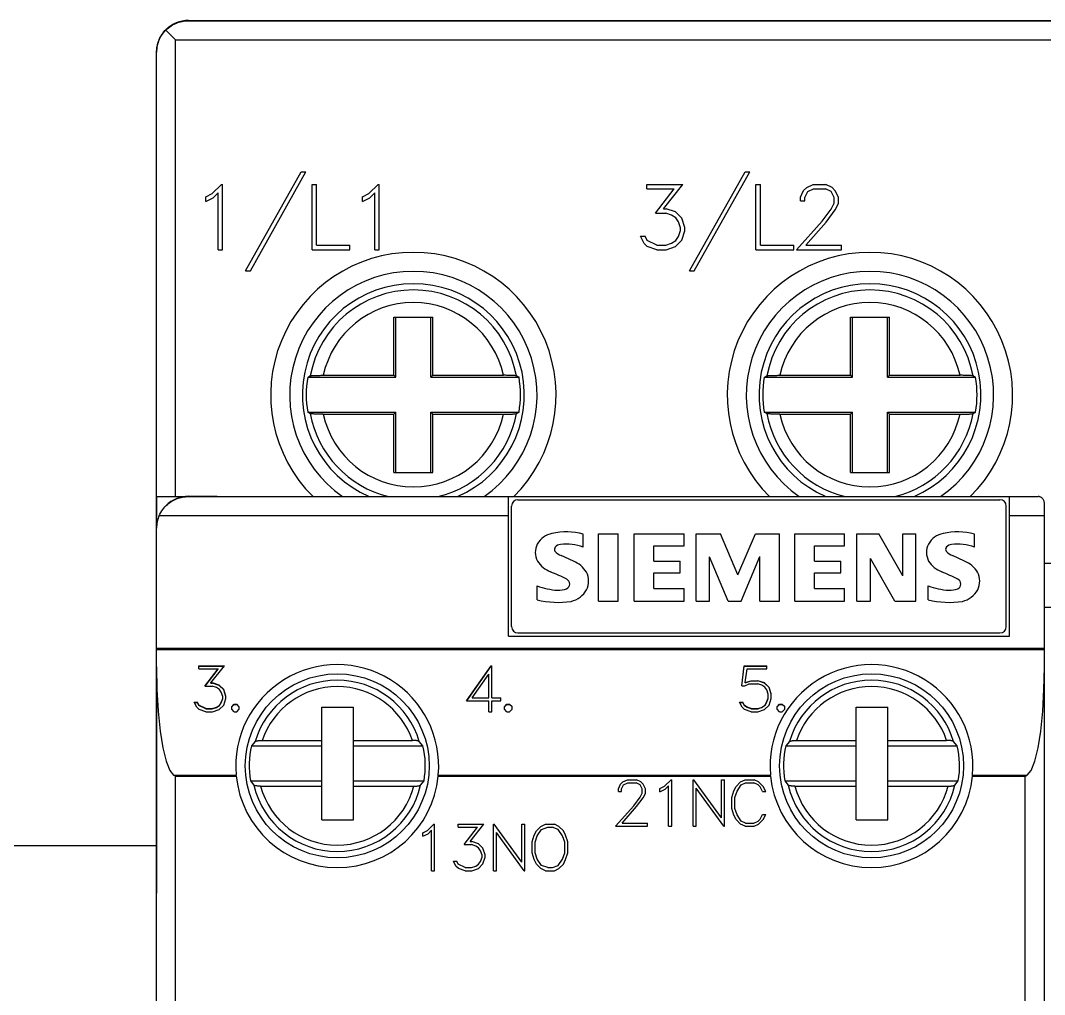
# Model space of a CAD drawing. Header units: millimetres. Extents: x -72 to 2978, y -1067 to 2817.
# Drawn here: x 2228.13 to 2260.42, y 231.93 to 262.64 of the extents above; entities that cross this region are included whole.
import ezdxf

# ---------------------------------------------------------------- set-up
doc = ezdxf.new("R2010")
doc.units = ezdxf.units.MM
doc.layers.add('10000_FRONT', color=7, linetype='Continuous')

msp = doc.modelspace()

# ---------------------------------------------------------------- linework, layer by layer
msp.add_line((2232.418, 241.125), (2232.418, 235.125))
at = {"color": 6, "linetype": 'ByBlock'}
msp.add_line((2226.084, 236.625), (2232.418, 236.625), dxfattribs=at)
at = {"layer": '10000_FRONT', "color": 7, "linetype": 'Continuous', "lineweight": 25}
for p, q in [((2233.009, 262.549), (2233.054, 262.567)), ((2233.022, 262.544), (2233.072, 262.564)), ((2233.054, 262.567), (2233.1, 262.584)), ((2233.072, 262.564), (2233.121, 262.581)), ((2233.1, 262.584), (2233.145, 262.598)), ((2233.121, 262.581), (2233.171, 262.595)), ((2233.145, 262.598), (2233.192, 262.61)), ((2233.171, 262.595), (2233.222, 262.606)), ((2233.192, 262.61), (2233.238, 262.62)), ((2233.222, 262.606), (2233.272, 262.615)), ((2233.238, 262.62), (2233.284, 262.627)), ((2233.272, 262.615), (2233.321, 262.621)), ((2233.284, 262.627), (2233.329, 262.632)), ((2233.321, 262.621), (2233.37, 262.625)), ((2233.329, 262.632), (2233.374, 262.635)), ((2233.37, 262.625), (2233.418, 262.626)), ((2233.374, 262.635), (2233.418, 262.636)), ((2233.418, 262.626), (2276.418, 262.626)), ((2233.428, 262.636), (2276.408, 262.636)), ((2232.604, 262.207), (2232.636, 262.249)), ((2232.614, 262.231), (2232.649, 262.275)), ((2232.636, 262.249), (2232.672, 262.291)), ((2232.649, 262.275), (2232.685, 262.316)), ((2232.672, 262.291), (2232.711, 262.333)), ((2232.685, 262.316), (2232.723, 262.355)), ((2232.711, 262.333), (2232.753, 262.373)), ((2233.018, 262.026), (2232.711, 262.333)), ((2232.723, 262.355), (2232.762, 262.39)), ((2232.753, 262.373), (2232.795, 262.408)), ((2232.762, 262.39), (2232.801, 262.423)), ((2232.795, 262.408), (2232.837, 262.44)), ((2232.801, 262.423), (2232.84, 262.452)), ((2232.837, 262.44), (2232.882, 262.47)), ((2232.84, 262.452), (2232.88, 262.479)), ((2232.88, 262.479), (2232.922, 262.504)), ((2232.882, 262.47), (2232.927, 262.497)), ((2232.922, 262.504), (2232.965, 262.527)), ((2232.927, 262.497), (2232.974, 262.522)), ((2232.965, 262.527), (2233.009, 262.549)), ((2232.974, 262.522), (2233.022, 262.544)), ((2232.449, 261.873), (2232.463, 261.923)), ((2232.463, 261.923), (2232.48, 261.973)), ((2232.48, 261.973), (2232.5, 262.022)), ((2232.5, 262.022), (2232.522, 262.07)), ((2232.502, 262.036), (2232.525, 262.086)), ((2232.502, 262.036), (2232.506, 262.036)), ((2232.522, 262.07), (2232.547, 262.117)), ((2232.525, 262.086), (2232.552, 262.136)), ((2232.547, 262.117), (2232.574, 262.163)), ((2232.552, 262.136), (2232.582, 262.184)), ((2232.574, 262.163), (2232.604, 262.207)), ((2232.582, 262.184), (2232.614, 262.231)), ((2233.018, 262.026), (2276.818, 262.026)), ((2233.018, 247.626), (2233.018, 262.026)), ((2232.418, 261.626), (2232.419, 261.674)), ((2232.418, 261.626), (2232.418, 261.636)), ((2232.418, 247.626), (2232.418, 261.626)), ((2232.419, 261.674), (2232.423, 261.723)), ((2232.423, 261.723), (2232.429, 261.772)), ((2232.429, 261.772), (2232.438, 261.823)), ((2232.438, 261.823), (2232.449, 261.873)), ((2235.228, 254.744), (2236.982, 257.86)), ((2235.377, 254.744), (2237.13, 257.86)), ((2236.982, 257.86), (2237.13, 257.86)), ((2249.228, 254.744), (2250.982, 257.86)), ((2249.377, 254.744), (2251.13, 257.86)), ((2250.982, 257.86), (2251.13, 257.86)), ((2234.178, 257.178), (2234.47, 257.468)), ((2234.47, 257.468), (2234.499, 257.468)), ((2234.499, 255.41), (2234.499, 257.468)), ((2237.324, 257.468), (2237.461, 257.468)), ((2237.324, 255.41), (2237.324, 257.468)), ((2237.461, 255.547), (2237.461, 257.468)), ((2239.116, 257.178), (2239.408, 257.468)), ((2239.408, 257.468), (2239.437, 257.468)), ((2239.437, 255.41), (2239.437, 257.468)), ((2247.884, 257.468), (2249.015, 257.468)), ((2247.884, 257.331), (2247.884, 257.468)), ((2248.412, 256.701), (2249.015, 257.468)), ((2251.324, 257.468), (2251.461, 257.468)), ((2251.324, 255.41), (2251.324, 257.468)), ((2251.461, 255.547), (2251.461, 257.468)), ((2252.927, 257.371), (2253.128, 257.468)), ((2253.128, 257.468), (2253.524, 257.468)), ((2253.723, 257.369), (2253.524, 257.468)), ((2233.977, 257.076), (2234.178, 257.178)), ((2233.977, 256.932), (2233.977, 257.076)), ((2234.205, 257.044), (2234.361, 257.202)), ((2234.361, 255.41), (2234.361, 257.202)), ((2238.915, 257.076), (2239.116, 257.178)), ((2238.915, 256.932), (2238.915, 257.076)), ((2239.143, 257.044), (2239.3, 257.202)), ((2239.3, 255.41), (2239.3, 257.202)), ((2247.884, 257.331), (2248.746, 257.331)), ((2248.151, 256.561), (2248.746, 257.331)), ((2252.728, 257.07), (2252.826, 257.271)), ((2252.826, 257.271), (2252.927, 257.371)), ((2252.867, 257.059), (2252.958, 257.24)), ((2252.958, 257.24), (2253.139, 257.331)), ((2253.139, 257.331), (2253.512, 257.331)), ((2253.694, 257.24), (2253.512, 257.331)), ((2253.784, 257.059), (2253.694, 257.24)), ((2253.825, 257.269), (2253.723, 257.369)), ((2253.924, 257.068), (2253.825, 257.269)), ((2233.977, 256.932), (2234.205, 257.044)), ((2238.915, 256.932), (2239.143, 257.044)), ((2252.728, 256.946), (2252.728, 257.07)), ((2252.728, 256.946), (2252.867, 256.946)), ((2252.867, 256.946), (2252.867, 257.059)), ((2253.691, 256.691), (2253.784, 256.878)), ((2253.784, 256.878), (2253.784, 257.059)), ((2253.825, 256.667), (2253.924, 256.864)), ((2253.924, 256.864), (2253.924, 257.068)), ((2248.151, 256.561), (2248.481, 256.561)), ((2248.412, 256.701), (2248.486, 256.701)), ((2248.664, 256.498), (2248.481, 256.561)), ((2248.782, 256.602), (2248.486, 256.701)), ((2248.793, 256.414), (2248.664, 256.498)), ((2248.983, 256.402), (2248.782, 256.602)), ((2253.406, 256.31), (2253.691, 256.691)), ((2253.534, 256.28), (2253.825, 256.667)), ((2248.879, 256.284), (2248.793, 256.414)), ((2248.941, 256.1), (2248.879, 256.284)), ((2249.081, 256.106), (2248.983, 256.402)), ((2249.081, 256.004), (2249.081, 256.106)), ((2252.604, 255.41), (2253.406, 256.31)), ((2252.895, 255.547), (2253.534, 256.28)), ((2247.792, 255.609), (2247.679, 255.836)), ((2247.679, 255.836), (2247.824, 255.836)), ((2247.89, 255.702), (2247.824, 255.836)), ((2248.793, 255.696), (2248.879, 255.825)), ((2248.879, 255.825), (2248.941, 256.01)), ((2248.941, 256.01), (2248.941, 256.1)), ((2248.983, 255.709), (2249.081, 256.004)), ((2237.461, 255.547), (2238.518, 255.547)), ((2238.518, 255.41), (2238.518, 255.547)), ((2247.896, 255.508), (2247.792, 255.609)), ((2248.201, 255.547), (2247.89, 255.702)), ((2248.193, 255.41), (2247.896, 255.508)), ((2248.201, 255.547), (2248.481, 255.547)), ((2248.481, 255.547), (2248.664, 255.612)), ((2248.486, 255.41), (2248.782, 255.509)), ((2248.664, 255.612), (2248.793, 255.696)), ((2248.782, 255.509), (2248.983, 255.709)), ((2251.461, 255.547), (2252.518, 255.547)), ((2252.518, 255.41), (2252.518, 255.547)), ((2252.895, 255.547), (2254.019, 255.547)), ((2254.019, 255.41), (2254.019, 255.547)), ((2234.361, 255.41), (2234.499, 255.41)), ((2237.324, 255.41), (2238.518, 255.41)), ((2239.3, 255.41), (2239.437, 255.41)), ((2248.193, 255.41), (2248.486, 255.41)), ((2251.324, 255.41), (2252.518, 255.41)), ((2252.604, 255.41), (2254.019, 255.41)), ((2235.228, 254.744), (2235.377, 254.744)), ((2249.228, 254.744), (2249.377, 254.744)), ((2239.905, 253.286), (2241.131, 253.286)), ((2239.905, 251.449), (2239.905, 253.286)), ((2239.968, 251.386), (2239.968, 253.286)), ((2241.068, 251.386), (2241.068, 253.286)), ((2241.131, 251.449), (2241.131, 253.286)), ((2254.305, 253.286), (2255.531, 253.286)), ((2254.305, 251.449), (2254.305, 253.286)), ((2254.368, 251.386), (2254.368, 253.286)), ((2255.468, 251.386), (2255.468, 253.286)), ((2255.531, 251.449), (2255.531, 253.286)), ((2237.186, 251.386), (2237.197, 251.392)), ((2237.186, 251.386), (2239.968, 251.386)), ((2237.197, 251.392), (2237.209, 251.399)), ((2237.209, 251.399), (2237.221, 251.405)), ((2237.221, 251.405), (2237.232, 251.411)), ((2237.232, 251.411), (2237.244, 251.417)), ((2237.244, 251.417), (2237.256, 251.424)), ((2237.256, 251.424), (2237.267, 251.43)), ((2237.267, 251.43), (2237.272, 251.431)), ((2237.272, 251.431), (2237.279, 251.433)), ((2237.279, 251.433), (2237.288, 251.435)), ((2237.288, 251.435), (2237.3, 251.436)), ((2237.3, 251.436), (2237.313, 251.438)), ((2237.313, 251.438), (2237.33, 251.439)), ((2237.33, 251.439), (2237.349, 251.441)), ((2237.349, 251.441), (2237.369, 251.442)), ((2237.369, 251.442), (2237.39, 251.443)), ((2237.39, 251.443), (2237.414, 251.444)), ((2237.414, 251.444), (2237.439, 251.445)), ((2237.439, 251.445), (2237.467, 251.446)), ((2237.467, 251.446), (2237.495, 251.447)), ((2237.495, 251.447), (2237.523, 251.447)), ((2237.523, 251.447), (2237.552, 251.448)), ((2237.552, 251.448), (2237.583, 251.448)), ((2237.583, 251.448), (2237.615, 251.449)), ((2237.615, 251.449), (2237.647, 251.449)), ((2237.647, 251.449), (2237.677, 251.449)), ((2237.677, 251.449), (2239.905, 251.449)), ((2239.968, 251.386), (2239.905, 251.449)), ((2241.068, 251.386), (2241.131, 251.449)), ((2241.068, 251.386), (2243.851, 251.386)), ((2241.131, 251.449), (2243.359, 251.449)), ((2243.384, 251.449), (2243.359, 251.449)), ((2243.41, 251.449), (2243.384, 251.449)), ((2243.437, 251.449), (2243.41, 251.449)), ((2243.463, 251.448), (2243.437, 251.449)), ((2243.488, 251.448), (2243.463, 251.448)), ((2243.512, 251.447), (2243.488, 251.448)), ((2243.535, 251.447), (2243.512, 251.447)), ((2243.559, 251.446), (2243.535, 251.447)), ((2243.582, 251.446), (2243.559, 251.446)), ((2243.604, 251.445), (2243.582, 251.446)), ((2243.625, 251.444), (2243.604, 251.445)), ((2243.644, 251.443), (2243.625, 251.444)), ((2243.662, 251.442), (2243.644, 251.443)), ((2243.679, 251.441), (2243.662, 251.442)), ((2243.695, 251.44), (2243.679, 251.441)), ((2243.71, 251.439), (2243.695, 251.44)), ((2243.723, 251.438), (2243.71, 251.439)), ((2243.735, 251.436), (2243.723, 251.438)), ((2243.744, 251.435), (2243.735, 251.436)), ((2243.753, 251.434), (2243.744, 251.435)), ((2243.76, 251.433), (2243.753, 251.434)), ((2243.765, 251.431), (2243.76, 251.433)), ((2243.769, 251.43), (2243.765, 251.431)), ((2243.78, 251.424), (2243.769, 251.43)), ((2243.792, 251.417), (2243.78, 251.424)), ((2243.804, 251.411), (2243.792, 251.417)), ((2243.815, 251.405), (2243.804, 251.411)), ((2243.827, 251.399), (2243.815, 251.405)), ((2243.839, 251.392), (2243.827, 251.399)), ((2243.851, 251.386), (2243.839, 251.392)), ((2251.586, 251.386), (2251.597, 251.392)), ((2251.586, 251.386), (2254.368, 251.386)), ((2251.597, 251.392), (2251.609, 251.399)), ((2251.609, 251.399), (2251.621, 251.405)), ((2251.621, 251.405), (2251.632, 251.411)), ((2251.632, 251.411), (2251.644, 251.417)), ((2251.644, 251.417), (2251.656, 251.424)), ((2251.656, 251.424), (2251.667, 251.43)), ((2251.667, 251.43), (2251.672, 251.431)), ((2251.672, 251.431), (2251.679, 251.433)), ((2251.679, 251.433), (2251.688, 251.435)), ((2251.688, 251.435), (2251.7, 251.436)), ((2251.7, 251.436), (2251.713, 251.438)), ((2251.713, 251.438), (2251.73, 251.439)), ((2251.73, 251.439), (2251.749, 251.441)), ((2251.749, 251.441), (2251.769, 251.442)), ((2251.769, 251.442), (2251.79, 251.443)), ((2251.79, 251.443), (2251.814, 251.444)), ((2251.814, 251.444), (2251.839, 251.445)), ((2251.839, 251.445), (2251.867, 251.446)), ((2251.867, 251.446), (2251.895, 251.447)), ((2251.895, 251.447), (2251.923, 251.447)), ((2251.923, 251.447), (2251.952, 251.448)), ((2251.952, 251.448), (2251.983, 251.448)), ((2251.983, 251.448), (2252.015, 251.449)), ((2252.015, 251.449), (2252.047, 251.449)), ((2252.047, 251.449), (2252.077, 251.449)), ((2252.077, 251.449), (2254.305, 251.449)), ((2254.368, 251.386), (2254.305, 251.449)), ((2255.468, 251.386), (2255.531, 251.449)), ((2255.468, 251.386), (2258.251, 251.386)), ((2255.531, 251.449), (2257.759, 251.449)), ((2257.784, 251.449), (2257.759, 251.449)), ((2257.81, 251.449), (2257.784, 251.449)), ((2257.837, 251.449), (2257.81, 251.449)), ((2257.863, 251.448), (2257.837, 251.449)), ((2257.888, 251.448), (2257.863, 251.448)), ((2257.912, 251.447), (2257.888, 251.448)), ((2257.935, 251.447), (2257.912, 251.447)), ((2257.959, 251.446), (2257.935, 251.447)), ((2257.982, 251.446), (2257.959, 251.446)), ((2258.004, 251.445), (2257.982, 251.446)), ((2258.025, 251.444), (2258.004, 251.445)), ((2258.044, 251.443), (2258.025, 251.444)), ((2258.062, 251.442), (2258.044, 251.443)), ((2258.079, 251.441), (2258.062, 251.442)), ((2258.095, 251.44), (2258.079, 251.441)), ((2258.11, 251.439), (2258.095, 251.44)), ((2258.123, 251.438), (2258.11, 251.439)), ((2258.135, 251.436), (2258.123, 251.438)), ((2258.144, 251.435), (2258.135, 251.436)), ((2258.153, 251.434), (2258.144, 251.435)), ((2258.16, 251.433), (2258.153, 251.434)), ((2258.165, 251.431), (2258.16, 251.433)), ((2258.169, 251.43), (2258.165, 251.431)), ((2258.18, 251.424), (2258.169, 251.43)), ((2258.192, 251.417), (2258.18, 251.424)), ((2258.204, 251.411), (2258.192, 251.417)), ((2258.215, 251.405), (2258.204, 251.411)), ((2258.227, 251.399), (2258.215, 251.405)), ((2258.239, 251.392), (2258.227, 251.399)), ((2258.251, 251.386), (2258.239, 251.392)), ((2237.197, 250.28), (2237.186, 250.286)), ((2237.186, 250.286), (2239.968, 250.286)), ((2237.209, 250.273), (2237.197, 250.28)), ((2237.221, 250.267), (2237.209, 250.273)), ((2237.232, 250.261), (2237.221, 250.267)), ((2237.244, 250.255), (2237.232, 250.261)), ((2237.256, 250.249), (2237.244, 250.255)), ((2237.267, 250.242), (2237.256, 250.249)), ((2237.271, 250.241), (2237.267, 250.242)), ((2237.276, 250.24), (2237.271, 250.241)), ((2237.283, 250.238), (2237.276, 250.24)), ((2237.292, 250.237), (2237.283, 250.238)), ((2237.301, 250.236), (2237.292, 250.237)), ((2237.313, 250.235), (2237.301, 250.236)), ((2237.326, 250.233), (2237.313, 250.235)), ((2237.341, 250.232), (2237.326, 250.233)), ((2237.357, 250.231), (2237.341, 250.232)), ((2237.374, 250.23), (2237.357, 250.231)), ((2237.392, 250.229), (2237.374, 250.23)), ((2237.411, 250.228), (2237.392, 250.229)), ((2237.432, 250.227), (2237.411, 250.228)), ((2237.455, 250.227), (2237.432, 250.227)), ((2237.478, 250.226), (2237.455, 250.227)), ((2237.501, 250.225), (2237.478, 250.226)), ((2237.524, 250.225), (2237.501, 250.225)), ((2237.548, 250.224), (2237.524, 250.225)), ((2237.573, 250.224), (2237.548, 250.224)), ((2237.6, 250.224), (2237.573, 250.224)), ((2237.626, 250.223), (2237.6, 250.224)), ((2237.652, 250.223), (2237.626, 250.223)), ((2237.677, 250.223), (2237.652, 250.223)), ((2237.677, 250.223), (2239.905, 250.223)), ((2239.905, 250.223), (2239.968, 250.286)), ((2239.905, 248.386), (2239.905, 250.223)), ((2239.968, 248.386), (2239.968, 250.286)), ((2241.131, 250.223), (2241.068, 250.286)), ((2241.068, 250.286), (2243.851, 250.286)), ((2241.068, 248.386), (2241.068, 250.286)), ((2241.131, 250.223), (2243.359, 250.223)), ((2241.131, 248.386), (2241.131, 250.223)), ((2243.359, 250.223), (2243.389, 250.223)), ((2243.389, 250.223), (2243.421, 250.223)), ((2243.421, 250.223), (2243.453, 250.224)), ((2243.453, 250.224), (2243.484, 250.224)), ((2243.484, 250.224), (2243.513, 250.225)), ((2243.513, 250.225), (2243.541, 250.225)), ((2243.541, 250.225), (2243.57, 250.226)), ((2243.57, 250.226), (2243.597, 250.227)), ((2243.597, 250.227), (2243.623, 250.228)), ((2243.623, 250.228), (2243.646, 250.229)), ((2243.646, 250.229), (2243.667, 250.23)), ((2243.667, 250.23), (2243.688, 250.232)), ((2243.688, 250.232), (2243.706, 250.233)), ((2243.706, 250.233), (2243.723, 250.234)), ((2243.723, 250.234), (2243.736, 250.236)), ((2243.736, 250.236), (2243.748, 250.237)), ((2243.748, 250.237), (2243.757, 250.239)), ((2243.757, 250.239), (2243.764, 250.241)), ((2243.764, 250.241), (2243.769, 250.242)), ((2243.769, 250.242), (2243.78, 250.249)), ((2243.78, 250.249), (2243.792, 250.255)), ((2243.792, 250.255), (2243.804, 250.261)), ((2243.804, 250.261), (2243.815, 250.267)), ((2243.815, 250.267), (2243.827, 250.273)), ((2243.827, 250.273), (2243.839, 250.28)), ((2243.839, 250.28), (2243.851, 250.286)), ((2251.597, 250.28), (2251.586, 250.286)), ((2251.586, 250.286), (2254.368, 250.286)), ((2251.609, 250.273), (2251.597, 250.28)), ((2251.621, 250.267), (2251.609, 250.273)), ((2251.632, 250.261), (2251.621, 250.267)), ((2251.644, 250.255), (2251.632, 250.261)), ((2251.656, 250.249), (2251.644, 250.255)), ((2251.667, 250.242), (2251.656, 250.249)), ((2251.671, 250.241), (2251.667, 250.242)), ((2251.676, 250.24), (2251.671, 250.241)), ((2251.683, 250.238), (2251.676, 250.24)), ((2251.692, 250.237), (2251.683, 250.238)), ((2251.701, 250.236), (2251.692, 250.237)), ((2251.713, 250.235), (2251.701, 250.236)), ((2251.726, 250.233), (2251.713, 250.235)), ((2251.741, 250.232), (2251.726, 250.233)), ((2251.757, 250.231), (2251.741, 250.232)), ((2251.774, 250.23), (2251.757, 250.231)), ((2251.792, 250.229), (2251.774, 250.23)), ((2251.811, 250.228), (2251.792, 250.229)), ((2251.832, 250.227), (2251.811, 250.228)), ((2251.855, 250.227), (2251.832, 250.227)), ((2251.878, 250.226), (2251.855, 250.227)), ((2251.901, 250.225), (2251.878, 250.226)), ((2251.924, 250.225), (2251.901, 250.225)), ((2251.948, 250.224), (2251.924, 250.225)), ((2251.973, 250.224), (2251.948, 250.224)), ((2252, 250.224), (2251.973, 250.224)), ((2252.026, 250.223), (2252, 250.224)), ((2252.052, 250.223), (2252.026, 250.223)), ((2252.077, 250.223), (2252.052, 250.223)), ((2252.077, 250.223), (2254.305, 250.223)), ((2254.305, 250.223), (2254.368, 250.286)), ((2254.305, 248.386), (2254.305, 250.223)), ((2254.368, 248.386), (2254.368, 250.286)), ((2255.531, 250.223), (2255.468, 250.286)), ((2255.468, 250.286), (2258.251, 250.286)), ((2255.468, 248.386), (2255.468, 250.286)), ((2255.531, 250.223), (2257.759, 250.223)), ((2255.531, 248.386), (2255.531, 250.223)), ((2257.759, 250.223), (2257.789, 250.223)), ((2257.789, 250.223), (2257.821, 250.223)), ((2257.821, 250.223), (2257.853, 250.224)), ((2257.853, 250.224), (2257.884, 250.224)), ((2257.884, 250.224), (2257.913, 250.225)), ((2257.913, 250.225), (2257.941, 250.225)), ((2257.941, 250.225), (2257.97, 250.226)), ((2257.97, 250.226), (2257.997, 250.227)), ((2257.997, 250.227), (2258.023, 250.228)), ((2258.023, 250.228), (2258.046, 250.229)), ((2258.046, 250.229), (2258.067, 250.23)), ((2258.067, 250.23), (2258.088, 250.232)), ((2258.088, 250.232), (2258.106, 250.233)), ((2258.106, 250.233), (2258.123, 250.234)), ((2258.123, 250.234), (2258.136, 250.236)), ((2258.136, 250.236), (2258.148, 250.237)), ((2258.148, 250.237), (2258.157, 250.239)), ((2258.157, 250.239), (2258.164, 250.241)), ((2258.164, 250.241), (2258.169, 250.242)), ((2258.169, 250.242), (2258.18, 250.249)), ((2258.18, 250.249), (2258.192, 250.255)), ((2258.192, 250.255), (2258.204, 250.261)), ((2258.204, 250.261), (2258.215, 250.267)), ((2258.215, 250.267), (2258.227, 250.273)), ((2258.227, 250.273), (2258.239, 250.28)), ((2258.239, 250.28), (2258.251, 250.286)), ((2239.905, 248.386), (2241.131, 248.386)), ((2254.305, 248.386), (2255.531, 248.386)), ((2232.418, 247.626), (2233.018, 247.626)), ((2232.418, 246.626), (2232.418, 247.626)), ((2232.428, 246.767), (2232.428, 247.626)), ((2232.761, 247.379), (2232.8, 247.412)), ((2232.8, 247.412), (2232.84, 247.442)), ((2232.84, 247.442), (2232.88, 247.469)), ((2232.88, 247.469), (2232.921, 247.494)), ((2232.921, 247.494), (2232.964, 247.517)), ((2232.964, 247.517), (2233.008, 247.538)), ((2233.008, 247.538), (2233.053, 247.557)), ((2233.018, 247.626), (2233.287, 247.626)), ((2233.053, 247.557), (2233.098, 247.574)), ((2233.098, 247.574), (2233.144, 247.588)), ((2233.144, 247.588), (2233.191, 247.6)), ((2233.191, 247.6), (2233.237, 247.609)), ((2233.237, 247.609), (2233.283, 247.617)), ((2233.283, 247.617), (2233.329, 247.622)), ((2233.329, 247.622), (2233.374, 247.625)), ((2233.374, 247.625), (2233.418, 247.626)), ((2233.418, 247.626), (2260.218, 247.626)), ((2233.428, 247.636), (2234.328, 247.636)), ((2234.328, 247.626), (2234.328, 247.636)), ((2243.518, 243.226), (2243.518, 247.626)), ((2243.818, 247.526), (2259.018, 247.526)), ((2259.318, 243.226), (2259.318, 247.626)), ((2260.236, 247.625), (2260.218, 247.626)), ((2260.255, 247.623), (2260.236, 247.625)), ((2260.273, 247.618), (2260.255, 247.623)), ((2260.291, 247.612), (2260.273, 247.618)), ((2260.308, 247.604), (2260.291, 247.612)), ((2260.325, 247.595), (2260.308, 247.604)), ((2260.342, 247.583), (2260.325, 247.595)), ((2260.357, 247.57), (2260.342, 247.583)), ((2260.371, 247.555), (2260.357, 247.57)), ((2260.384, 247.538), (2260.371, 247.555)), ((2260.395, 247.519), (2260.384, 247.538)), ((2260.405, 247.498), (2260.395, 247.519)), ((2260.412, 247.476), (2260.405, 247.498)), ((2260.416, 247.452), (2260.412, 247.476)), ((2260.418, 247.426), (2260.416, 247.452)), ((2260.418, 192.826), (2260.418, 247.426)), ((2232.502, 247.026), (2232.525, 247.076)), ((2232.525, 247.076), (2232.552, 247.125)), ((2232.552, 247.125), (2232.581, 247.173)), ((2232.581, 247.173), (2232.613, 247.219)), ((2232.613, 247.219), (2232.648, 247.263)), ((2232.648, 247.263), (2232.684, 247.305)), ((2232.684, 247.305), (2232.722, 247.344)), ((2232.722, 247.344), (2232.761, 247.379)), ((2243.618, 243.526), (2243.618, 247.326)), ((2259.218, 243.526), (2259.218, 247.326)), ((2232.502, 247.026), (2243.518, 247.026)), ((2259.318, 247.026), (2260.418, 247.026)), ((2232.418, 192.646), (2232.418, 246.626)), ((2245.876, 246.031), (2245.876, 246.44)), ((2246.358, 246.456), (2246.98, 246.456)), ((2246.358, 244.326), (2246.358, 246.456)), ((2246.98, 244.326), (2246.98, 246.456)), ((2247.482, 246.456), (2249.056, 246.456)), ((2247.482, 244.326), (2247.482, 246.456)), ((2249.056, 246.074), (2249.056, 246.456)), ((2249.438, 246.456), (2250.208, 246.456)), ((2249.438, 244.326), (2249.438, 246.456)), ((2250.754, 245.158), (2250.208, 246.456)), ((2250.754, 245.158), (2251.305, 246.456)), ((2251.305, 246.456), (2252.069, 246.456)), ((2252.069, 244.326), (2252.069, 246.456)), ((2252.546, 246.456), (2254.12, 246.456)), ((2252.546, 244.326), (2252.546, 246.456)), ((2254.12, 246.074), (2254.12, 246.456)), ((2254.502, 246.456), (2255.193, 246.456)), ((2254.502, 244.326), (2254.502, 246.456)), ((2255.959, 245.122), (2255.193, 246.456)), ((2255.959, 246.456), (2256.369, 246.456)), ((2255.959, 245.122), (2255.959, 246.456)), ((2256.369, 244.326), (2256.369, 246.456)), ((2258.212, 246.031), (2258.212, 246.44)), ((2248.104, 246.074), (2249.056, 246.074)), ((2248.104, 245.59), (2248.104, 246.074)), ((2253.168, 246.074), (2254.12, 246.074)), ((2253.168, 245.59), (2253.168, 246.074)), ((2245.566, 245.59), (2245.183, 245.763)), ((2248.104, 245.59), (2248.936, 245.59)), ((2248.936, 245.226), (2248.936, 245.59)), ((2250.447, 244.326), (2249.853, 245.729)), ((2249.853, 244.326), (2249.853, 245.729)), ((2250.852, 244.326), (2251.45, 245.733)), ((2251.45, 244.326), (2251.45, 245.733)), ((2253.168, 245.59), (2254, 245.59)), ((2254, 245.226), (2254, 245.59)), ((2255.7, 244.326), (2254.936, 245.676)), ((2254.936, 244.326), (2254.936, 245.676)), ((2257.902, 245.59), (2257.519, 245.763)), ((2260.418, 245.526), (2261.418, 245.526)), ((2248.104, 245.226), (2248.936, 245.226)), ((2248.104, 244.724), (2248.104, 245.226)), ((2253.168, 245.226), (2254, 245.226)), ((2253.168, 244.724), (2253.168, 245.226)), ((2244.418, 244.372), (2244.418, 244.811)), ((2256.754, 244.372), (2256.754, 244.811)), ((2248.104, 244.724), (2249.056, 244.724)), ((2249.056, 244.326), (2249.056, 244.724)), ((2253.168, 244.724), (2254.12, 244.724)), ((2254.12, 244.326), (2254.12, 244.724)), ((2246.358, 244.326), (2246.98, 244.326)), ((2247.482, 244.326), (2249.056, 244.326)), ((2249.438, 244.326), (2249.853, 244.326)), ((2250.447, 244.326), (2250.852, 244.326)), ((2251.45, 244.326), (2252.069, 244.326)), ((2252.546, 244.326), (2254.12, 244.326)), ((2254.502, 244.326), (2254.936, 244.326)), ((2255.7, 244.326), (2256.369, 244.326)), ((2260.418, 244.136), (2261.418, 244.136)), ((2243.518, 243.226), (2259.318, 243.226)), ((2243.818, 243.326), (2259.018, 243.326)), ((2232.418, 242.842), (2260.418, 242.842)), ((2232.418, 242.808), (2260.418, 242.808)), ((2233.751, 242.29), (2234.559, 242.29)), ((2233.751, 242.194), (2233.751, 242.29)), ((2233.751, 242.281), (2234.551, 242.281)), ((2234.128, 241.751), (2234.559, 242.29)), ((2242.197, 241.187), (2242.975, 242.29)), ((2242.202, 241.187), (2242.975, 242.281)), ((2242.975, 242.29), (2242.998, 242.29)), ((2242.975, 242.281), (2242.975, 242.29)), ((2242.975, 242.281), (2242.998, 242.281)), ((2242.998, 241.283), (2242.998, 242.29)), ((2250.881, 241.657), (2250.953, 242.29)), ((2250.882, 241.657), (2250.953, 242.281)), ((2250.953, 242.29), (2251.669, 242.29)), ((2250.953, 242.281), (2250.953, 242.29)), ((2250.953, 242.281), (2251.669, 242.281)), ((2251.669, 242.194), (2251.669, 242.29)), ((2233.751, 242.194), (2234.366, 242.194)), ((2233.942, 241.652), (2234.366, 242.194)), ((2233.948, 241.652), (2234.366, 242.184)), ((2234.366, 242.184), (2234.366, 242.194)), ((2242.375, 241.283), (2242.9, 242.028)), ((2242.9, 241.283), (2242.9, 242.028)), ((2250.987, 241.762), (2251.05, 242.194)), ((2251.05, 242.194), (2251.669, 242.194)), ((2233.942, 241.652), (2234.177, 241.652)), ((2234.128, 241.751), (2234.181, 241.751)), ((2234.128, 241.742), (2234.128, 241.751)), ((2234.128, 241.742), (2234.181, 241.742)), ((2234.308, 241.608), (2234.177, 241.652)), ((2234.392, 241.681), (2234.181, 241.751)), ((2234.181, 241.742), (2234.181, 241.751)), ((2234.392, 241.673), (2234.181, 241.742)), ((2234.4, 241.548), (2234.308, 241.608)), ((2234.536, 241.54), (2234.392, 241.681)), ((2234.392, 241.673), (2234.392, 241.681)), ((2234.536, 241.532), (2234.392, 241.673)), ((2250.881, 241.657), (2250.971, 241.657)), ((2250.971, 241.657), (2251.108, 241.725)), ((2250.987, 241.762), (2251.171, 241.821)), ((2250.987, 241.753), (2251.171, 241.813)), ((2250.987, 241.753), (2250.987, 241.762)), ((2251.108, 241.725), (2251.377, 241.725)), ((2251.171, 241.821), (2251.381, 241.821)), ((2251.171, 241.813), (2251.171, 241.821)), ((2251.171, 241.813), (2251.381, 241.813)), ((2251.508, 241.68), (2251.377, 241.725)), ((2251.592, 241.752), (2251.381, 241.821)), ((2251.381, 241.813), (2251.381, 241.821)), ((2251.592, 241.744), (2251.381, 241.813)), ((2251.6, 241.619), (2251.508, 241.68)), ((2251.736, 241.61), (2251.592, 241.752)), ((2251.592, 241.744), (2251.592, 241.752)), ((2251.736, 241.602), (2251.592, 241.744)), ((2251.661, 241.528), (2251.6, 241.619)), ((2251.806, 241.402), (2251.736, 241.61)), ((2251.736, 241.602), (2251.736, 241.61)), ((2251.806, 241.394), (2251.736, 241.602)), ((2234.461, 241.457), (2234.4, 241.548)), ((2234.506, 241.327), (2234.461, 241.457)), ((2234.461, 241.134), (2234.506, 241.264)), ((2234.461, 241.127), (2234.506, 241.257)), ((2234.506, 241.264), (2234.506, 241.327)), ((2234.506, 241.257), (2234.506, 241.264)), ((2234.606, 241.332), (2234.536, 241.54)), ((2234.536, 241.532), (2234.536, 241.54)), ((2234.606, 241.324), (2234.536, 241.532)), ((2234.536, 241.052), (2234.606, 241.26)), ((2234.606, 241.26), (2234.606, 241.332)), ((2242.375, 241.283), (2242.9, 241.283)), ((2242.375, 241.276), (2242.375, 241.283)), ((2242.375, 241.276), (2242.9, 241.276)), ((2242.9, 241.276), (2242.9, 241.283)), ((2242.998, 241.283), (2243.273, 241.283)), ((2242.998, 241.276), (2242.998, 241.283)), ((2242.998, 241.276), (2243.273, 241.276)), ((2243.273, 241.187), (2243.273, 241.283)), ((2251.647, 241.112), (2251.706, 241.266)), ((2251.647, 241.105), (2251.706, 241.259)), ((2251.706, 241.398), (2251.661, 241.528)), ((2251.706, 241.266), (2251.706, 241.398)), ((2251.706, 241.259), (2251.706, 241.266)), ((2251.736, 241.053), (2251.806, 241.262)), ((2251.806, 241.262), (2251.806, 241.402)), ((2233.685, 240.982), (2233.605, 241.141)), ((2233.605, 241.141), (2233.708, 241.141)), ((2233.608, 241.134), (2233.708, 241.134)), ((2233.76, 240.911), (2233.685, 240.982)), ((2233.755, 241.047), (2233.708, 241.141)), ((2233.708, 241.134), (2233.708, 241.141)), ((2233.755, 241.04), (2233.708, 241.134)), ((2233.977, 240.939), (2233.755, 241.047)), ((2233.755, 241.04), (2233.755, 241.047)), ((2233.977, 240.932), (2233.755, 241.04)), ((2233.977, 240.939), (2234.177, 240.939)), ((2233.977, 240.932), (2233.977, 240.939)), ((2233.977, 240.932), (2234.177, 240.932)), ((2234.177, 240.939), (2234.308, 240.984)), ((2234.177, 240.932), (2234.308, 240.977)), ((2234.177, 240.932), (2234.177, 240.939)), ((2234.308, 240.984), (2234.4, 241.043)), ((2234.308, 240.977), (2234.4, 241.036)), ((2234.308, 240.977), (2234.308, 240.984)), ((2234.392, 240.912), (2234.536, 241.052)), ((2234.4, 241.043), (2234.461, 241.134)), ((2234.4, 241.036), (2234.461, 241.127)), ((2234.4, 241.036), (2234.4, 241.043)), ((2234.461, 241.127), (2234.461, 241.134)), ((2234.791, 240.999), (2234.87, 241.077)), ((2234.791, 240.992), (2234.87, 241.07)), ((2234.791, 240.92), (2234.791, 240.999)), ((2234.87, 241.077), (2234.95, 241.077)), ((2234.87, 241.07), (2234.87, 241.077)), ((2234.87, 241.07), (2234.95, 241.07)), ((2235.029, 240.999), (2234.95, 241.077)), ((2234.95, 241.07), (2234.95, 241.077)), ((2235.029, 240.992), (2234.95, 241.07)), ((2235.029, 240.92), (2235.029, 240.999)), ((2237.633, 240.986), (2238.633, 240.986)), ((2237.633, 237.436), (2237.633, 240.986)), ((2238.633, 237.436), (2238.633, 240.986)), ((2242.197, 241.187), (2242.9, 241.187)), ((2242.9, 240.842), (2242.9, 241.187)), ((2242.998, 241.187), (2243.273, 241.187)), ((2242.998, 240.842), (2242.998, 241.187)), ((2243.391, 240.999), (2243.47, 241.077)), ((2243.391, 240.992), (2243.47, 241.07)), ((2243.391, 240.92), (2243.391, 240.999)), ((2243.47, 241.077), (2243.55, 241.077)), ((2243.47, 241.07), (2243.47, 241.077)), ((2243.47, 241.07), (2243.55, 241.07)), ((2243.629, 240.999), (2243.55, 241.077)), ((2243.55, 241.07), (2243.55, 241.077)), ((2243.629, 240.992), (2243.55, 241.07)), ((2243.629, 240.92), (2243.629, 240.999)), ((2250.885, 240.982), (2250.805, 241.141)), ((2250.805, 241.141), (2250.908, 241.141)), ((2250.808, 241.134), (2250.908, 241.134)), ((2250.96, 240.911), (2250.885, 240.982)), ((2250.962, 241.036), (2250.908, 241.141)), ((2250.908, 241.134), (2250.908, 241.141)), ((2250.962, 241.029), (2250.908, 241.134)), ((2251.044, 240.984), (2250.962, 241.036)), ((2250.962, 241.029), (2250.962, 241.036)), ((2251.044, 240.977), (2250.962, 241.029)), ((2251.175, 240.939), (2251.044, 240.984)), ((2251.044, 240.977), (2251.044, 240.984)), ((2251.175, 240.932), (2251.044, 240.977)), ((2251.175, 240.939), (2251.377, 240.939)), ((2251.175, 240.932), (2251.175, 240.939)), ((2251.175, 240.932), (2251.377, 240.932)), ((2251.377, 240.939), (2251.502, 240.979)), ((2251.377, 240.932), (2251.502, 240.973)), ((2251.377, 240.932), (2251.377, 240.939)), ((2251.502, 240.979), (2251.608, 241.053)), ((2251.502, 240.973), (2251.608, 241.047)), ((2251.502, 240.973), (2251.502, 240.979)), ((2251.592, 240.912), (2251.736, 241.053)), ((2251.608, 241.053), (2251.647, 241.112)), ((2251.608, 241.047), (2251.647, 241.105)), ((2251.608, 241.047), (2251.608, 241.053)), ((2251.647, 241.105), (2251.647, 241.112)), ((2251.991, 240.999), (2252.07, 241.077)), ((2251.991, 240.992), (2252.07, 241.07)), ((2251.991, 240.92), (2251.991, 240.999)), ((2252.07, 241.077), (2252.15, 241.077)), ((2252.07, 241.07), (2252.07, 241.077)), ((2252.07, 241.07), (2252.15, 241.07)), ((2252.229, 240.999), (2252.15, 241.077)), ((2252.15, 241.07), (2252.15, 241.077)), ((2252.229, 240.992), (2252.15, 241.07)), ((2252.229, 240.92), (2252.229, 240.999)), ((2254.483, 240.986), (2255.483, 240.986)), ((2254.483, 237.436), (2254.483, 240.986)), ((2255.483, 237.436), (2255.483, 240.986)), ((2233.971, 240.842), (2233.76, 240.911)), ((2233.971, 240.842), (2234.181, 240.842)), ((2234.181, 240.842), (2234.392, 240.912)), ((2234.87, 240.842), (2234.791, 240.92)), ((2234.87, 240.842), (2234.95, 240.842)), ((2234.95, 240.842), (2235.029, 240.92)), ((2242.9, 240.842), (2242.998, 240.842)), ((2243.47, 240.842), (2243.391, 240.92)), ((2243.47, 240.842), (2243.55, 240.842)), ((2243.55, 240.842), (2243.629, 240.92)), ((2251.171, 240.842), (2250.96, 240.911)), ((2251.171, 240.842), (2251.381, 240.842)), ((2251.381, 240.842), (2251.592, 240.912)), ((2252.07, 240.842), (2251.991, 240.92)), ((2252.07, 240.842), (2252.15, 240.842)), ((2252.15, 240.842), (2252.229, 240.92)), ((2235.531, 239.907), (2235.415, 239.766)), ((2235.415, 239.766), (2237.633, 239.766)), ((2235.531, 239.907), (2235.534, 239.91)), ((2235.534, 239.91), (2235.538, 239.912)), ((2235.538, 239.912), (2235.543, 239.915)), ((2235.543, 239.915), (2235.549, 239.917)), ((2235.549, 239.917), (2235.557, 239.919)), ((2235.557, 239.919), (2235.566, 239.921)), ((2235.566, 239.921), (2235.576, 239.923)), ((2235.576, 239.923), (2235.587, 239.925)), ((2235.587, 239.925), (2235.598, 239.927)), ((2235.598, 239.927), (2235.611, 239.929)), ((2235.611, 239.929), (2235.625, 239.93)), ((2235.625, 239.93), (2235.639, 239.932)), ((2235.639, 239.932), (2235.654, 239.933)), ((2235.654, 239.933), (2235.669, 239.934)), ((2235.669, 239.934), (2235.684, 239.935)), ((2235.684, 239.935), (2235.7, 239.935)), ((2235.7, 239.935), (2235.717, 239.936)), ((2235.717, 239.936), (2235.733, 239.936)), ((2235.733, 239.936), (2235.75, 239.936)), ((2235.75, 239.936), (2237.633, 239.936)), ((2238.633, 239.936), (2240.487, 239.936)), ((2238.633, 239.766), (2240.821, 239.766)), ((2240.5, 239.936), (2240.487, 239.936)), ((2240.514, 239.936), (2240.5, 239.936)), ((2240.527, 239.935), (2240.514, 239.936)), ((2240.541, 239.935), (2240.527, 239.935)), ((2240.554, 239.934), (2240.541, 239.935)), ((2240.567, 239.934), (2240.554, 239.934)), ((2240.579, 239.933), (2240.567, 239.934)), ((2240.591, 239.932), (2240.579, 239.933)), ((2240.603, 239.931), (2240.591, 239.932)), ((2240.615, 239.93), (2240.603, 239.931)), ((2240.626, 239.929), (2240.615, 239.93)), ((2240.637, 239.927), (2240.626, 239.929)), ((2240.646, 239.926), (2240.637, 239.927)), ((2240.655, 239.924), (2240.646, 239.926)), ((2240.664, 239.923), (2240.655, 239.924)), ((2240.672, 239.921), (2240.664, 239.923)), ((2240.68, 239.919), (2240.672, 239.921)), ((2240.686, 239.917), (2240.68, 239.919)), ((2240.691, 239.915), (2240.686, 239.917)), ((2240.696, 239.914), (2240.691, 239.915)), ((2240.7, 239.911), (2240.696, 239.914)), ((2240.703, 239.909), (2240.7, 239.911)), ((2240.705, 239.907), (2240.703, 239.909)), ((2240.821, 239.766), (2240.706, 239.907)), ((2252.381, 239.907), (2252.265, 239.766)), ((2252.265, 239.766), (2254.483, 239.766)), ((2252.381, 239.907), (2252.384, 239.91)), ((2252.384, 239.91), (2252.388, 239.912)), ((2252.388, 239.912), (2252.393, 239.915)), ((2252.393, 239.915), (2252.399, 239.917)), ((2252.399, 239.917), (2252.407, 239.919)), ((2252.407, 239.919), (2252.416, 239.921)), ((2252.416, 239.921), (2252.426, 239.923)), ((2252.426, 239.923), (2252.437, 239.925)), ((2252.437, 239.925), (2252.448, 239.927)), ((2252.448, 239.927), (2252.461, 239.929)), ((2252.461, 239.929), (2252.475, 239.93)), ((2252.475, 239.93), (2252.489, 239.932)), ((2252.489, 239.932), (2252.504, 239.933)), ((2252.504, 239.933), (2252.519, 239.934)), ((2252.519, 239.934), (2252.534, 239.935)), ((2252.534, 239.935), (2252.55, 239.935)), ((2252.55, 239.935), (2252.567, 239.936)), ((2252.567, 239.936), (2252.583, 239.936)), ((2252.583, 239.936), (2252.6, 239.936)), ((2252.6, 239.936), (2254.483, 239.936)), ((2255.483, 239.936), (2257.337, 239.936)), ((2255.483, 239.766), (2257.671, 239.766)), ((2257.35, 239.936), (2257.337, 239.936)), ((2257.364, 239.936), (2257.35, 239.936)), ((2257.377, 239.935), (2257.364, 239.936)), ((2257.391, 239.935), (2257.377, 239.935)), ((2257.404, 239.934), (2257.391, 239.935)), ((2257.417, 239.934), (2257.404, 239.934)), ((2257.429, 239.933), (2257.417, 239.934)), ((2257.441, 239.932), (2257.429, 239.933)), ((2257.453, 239.931), (2257.441, 239.932)), ((2257.465, 239.93), (2257.453, 239.931)), ((2257.476, 239.929), (2257.465, 239.93)), ((2257.487, 239.927), (2257.476, 239.929)), ((2257.496, 239.926), (2257.487, 239.927)), ((2257.505, 239.924), (2257.496, 239.926)), ((2257.514, 239.923), (2257.505, 239.924)), ((2257.522, 239.921), (2257.514, 239.923)), ((2257.53, 239.919), (2257.522, 239.921)), ((2257.536, 239.917), (2257.53, 239.919)), ((2257.541, 239.915), (2257.536, 239.917)), ((2257.546, 239.914), (2257.541, 239.915)), ((2257.55, 239.911), (2257.546, 239.914)), ((2257.553, 239.909), (2257.55, 239.911)), ((2257.555, 239.907), (2257.553, 239.909)), ((2257.671, 239.766), (2257.556, 239.907)), ((2232.967, 238.84), (2232.958, 238.845)), ((2232.958, 238.845), (2234.93, 238.845)), ((2232.976, 238.835), (2232.967, 238.84)), ((2232.984, 238.83), (2232.976, 238.835)), ((2232.993, 238.825), (2232.984, 238.83)), ((2233.001, 238.82), (2232.993, 238.825)), ((2233.01, 238.815), (2233.001, 238.82)), ((2233.018, 238.81), (2233.01, 238.815)), ((2233.018, 238.81), (2234.934, 238.81)), ((2233.018, 201.442), (2233.018, 238.81)), ((2234.931, 238.84), (2234.93, 238.845)), ((2234.931, 238.835), (2234.931, 238.84)), ((2234.932, 238.83), (2234.931, 238.835)), ((2234.932, 238.825), (2234.932, 238.83)), ((2234.933, 238.82), (2234.932, 238.825)), ((2234.933, 238.815), (2234.933, 238.82)), ((2234.934, 238.81), (2234.933, 238.815)), ((2235.382, 238.666), (2237.633, 238.666)), ((2235.382, 238.666), (2235.488, 238.525)), ((2238.633, 238.666), (2240.854, 238.666)), ((2240.748, 238.525), (2240.854, 238.666)), ((2241.302, 238.81), (2241.303, 238.815)), ((2241.302, 238.81), (2251.784, 238.81)), ((2241.303, 238.82), (2241.304, 238.825)), ((2241.303, 238.815), (2241.303, 238.82)), ((2241.304, 238.83), (2241.305, 238.835)), ((2241.304, 238.825), (2241.304, 238.83)), ((2241.305, 238.84), (2241.306, 238.845)), ((2241.305, 238.835), (2241.305, 238.84)), ((2241.306, 238.845), (2251.78, 238.845)), ((2247.126, 238.629), (2247.269, 238.699)), ((2247.269, 238.699), (2247.552, 238.699)), ((2247.694, 238.628), (2247.552, 238.699)), ((2248.438, 238.492), (2248.646, 238.699)), ((2248.646, 238.699), (2248.667, 238.699)), ((2248.667, 237.229), (2248.667, 238.699)), ((2249.342, 238.699), (2249.365, 238.699)), ((2249.342, 237.229), (2249.342, 238.699)), ((2250.236, 237.498), (2249.365, 238.699)), ((2250.236, 238.699), (2250.334, 238.699)), ((2250.236, 237.498), (2250.236, 238.699)), ((2250.334, 237.229), (2250.334, 238.699)), ((2250.839, 238.628), (2250.982, 238.699)), ((2250.982, 238.699), (2251.264, 238.699)), ((2251.408, 238.629), (2251.264, 238.699)), ((2251.781, 238.84), (2251.78, 238.845)), ((2251.781, 238.835), (2251.781, 238.84)), ((2251.782, 238.83), (2251.781, 238.835)), ((2251.782, 238.825), (2251.782, 238.83)), ((2251.783, 238.82), (2251.782, 238.825)), ((2251.783, 238.815), (2251.783, 238.82)), ((2251.784, 238.81), (2251.783, 238.815)), ((2252.232, 238.666), (2254.483, 238.666)), ((2252.232, 238.666), (2252.338, 238.525)), ((2255.483, 238.666), (2257.704, 238.666)), ((2257.598, 238.525), (2257.704, 238.666)), ((2258.152, 238.81), (2258.153, 238.815)), ((2258.152, 238.81), (2259.818, 238.81)), ((2258.153, 238.82), (2258.154, 238.825)), ((2258.153, 238.815), (2258.153, 238.82)), ((2258.154, 238.83), (2258.155, 238.835)), ((2258.154, 238.825), (2258.154, 238.83)), ((2258.155, 238.84), (2258.156, 238.845)), ((2258.155, 238.835), (2258.155, 238.84)), ((2258.156, 238.845), (2259.878, 238.845)), ((2259.818, 238.81), (2259.826, 238.815)), ((2259.818, 201.442), (2259.818, 238.81)), ((2259.826, 238.815), (2259.835, 238.82)), ((2259.835, 238.82), (2259.843, 238.825)), ((2259.843, 238.825), (2259.852, 238.83)), ((2259.852, 238.83), (2259.861, 238.835)), ((2259.861, 238.835), (2259.869, 238.84)), ((2259.869, 238.84), (2259.878, 238.845)), ((2235.49, 238.523), (2235.488, 238.525)), ((2235.493, 238.521), (2235.49, 238.523)), ((2235.497, 238.519), (2235.493, 238.521)), ((2235.501, 238.517), (2235.497, 238.519)), ((2235.507, 238.515), (2235.501, 238.517)), ((2235.513, 238.513), (2235.507, 238.515)), ((2235.52, 238.511), (2235.513, 238.513)), ((2235.528, 238.51), (2235.52, 238.511)), ((2235.536, 238.508), (2235.528, 238.51)), ((2235.545, 238.506), (2235.536, 238.508)), ((2235.554, 238.505), (2235.545, 238.506)), ((2235.564, 238.504), (2235.554, 238.505)), ((2235.575, 238.502), (2235.564, 238.504)), ((2235.586, 238.501), (2235.575, 238.502)), ((2235.598, 238.5), (2235.586, 238.501)), ((2235.61, 238.499), (2235.598, 238.5)), ((2235.622, 238.498), (2235.61, 238.499)), ((2235.635, 238.498), (2235.622, 238.498)), ((2235.648, 238.497), (2235.635, 238.498)), ((2235.661, 238.497), (2235.648, 238.497)), ((2235.675, 238.496), (2235.661, 238.497)), ((2235.688, 238.496), (2235.675, 238.496)), ((2235.701, 238.496), (2235.688, 238.496)), ((2235.701, 238.496), (2237.633, 238.496)), ((2238.633, 238.496), (2240.535, 238.496)), ((2240.535, 238.496), (2240.551, 238.496)), ((2240.551, 238.496), (2240.567, 238.496)), ((2240.567, 238.496), (2240.584, 238.497)), ((2240.584, 238.497), (2240.6, 238.498)), ((2240.6, 238.498), (2240.615, 238.498)), ((2240.615, 238.498), (2240.629, 238.499)), ((2240.629, 238.499), (2240.644, 238.501)), ((2240.644, 238.501), (2240.658, 238.502)), ((2240.658, 238.502), (2240.671, 238.504)), ((2240.671, 238.504), (2240.683, 238.505)), ((2240.683, 238.505), (2240.694, 238.507)), ((2240.694, 238.507), (2240.705, 238.509)), ((2240.705, 238.509), (2240.714, 238.511)), ((2240.714, 238.511), (2240.723, 238.513)), ((2240.723, 238.513), (2240.73, 238.515)), ((2240.73, 238.515), (2240.736, 238.517)), ((2240.736, 238.517), (2240.741, 238.52)), ((2240.741, 238.52), (2240.745, 238.522)), ((2240.745, 238.522), (2240.748, 238.525)), ((2246.983, 238.414), (2247.053, 238.558)), ((2246.983, 238.326), (2246.983, 238.414)), ((2247.053, 238.558), (2247.126, 238.629)), ((2247.083, 238.407), (2247.148, 238.536)), ((2247.083, 238.326), (2247.083, 238.407)), ((2247.148, 238.536), (2247.277, 238.601)), ((2247.277, 238.601), (2247.543, 238.601)), ((2247.673, 238.536), (2247.543, 238.601)), ((2247.737, 238.407), (2247.673, 238.536)), ((2247.767, 238.556), (2247.694, 238.628)), ((2247.737, 238.278), (2247.737, 238.407)), ((2247.838, 238.413), (2247.767, 238.556)), ((2247.838, 238.267), (2247.838, 238.413)), ((2248.294, 238.419), (2248.438, 238.492)), ((2248.294, 238.316), (2248.294, 238.419)), ((2248.294, 238.316), (2248.457, 238.396)), ((2248.457, 238.396), (2248.569, 238.509)), ((2248.569, 237.229), (2248.569, 238.509)), ((2250.31, 237.229), (2249.44, 238.43)), ((2249.44, 237.229), (2249.44, 238.43)), ((2250.561, 238.137), (2250.63, 238.346)), ((2250.63, 238.346), (2250.698, 238.488)), ((2250.698, 238.488), (2250.839, 238.628)), ((2250.726, 238.334), (2250.859, 238.536)), ((2250.859, 238.536), (2250.991, 238.601)), ((2250.991, 238.601), (2251.257, 238.601)), ((2251.388, 238.534), (2251.257, 238.601)), ((2251.453, 238.469), (2251.388, 238.534)), ((2251.549, 238.489), (2251.408, 238.629)), ((2251.526, 238.326), (2251.453, 238.469)), ((2251.629, 238.326), (2251.549, 238.489)), ((2252.34, 238.523), (2252.338, 238.525)), ((2252.343, 238.521), (2252.34, 238.523)), ((2252.347, 238.519), (2252.343, 238.521)), ((2252.351, 238.517), (2252.347, 238.519)), ((2252.357, 238.515), (2252.351, 238.517)), ((2252.363, 238.513), (2252.357, 238.515)), ((2252.37, 238.511), (2252.363, 238.513)), ((2252.378, 238.51), (2252.37, 238.511)), ((2252.386, 238.508), (2252.378, 238.51)), ((2252.395, 238.506), (2252.386, 238.508)), ((2252.404, 238.505), (2252.395, 238.506)), ((2252.414, 238.504), (2252.404, 238.505)), ((2252.425, 238.502), (2252.414, 238.504)), ((2252.436, 238.501), (2252.425, 238.502)), ((2252.448, 238.5), (2252.436, 238.501)), ((2252.46, 238.499), (2252.448, 238.5)), ((2252.472, 238.498), (2252.46, 238.499)), ((2252.485, 238.498), (2252.472, 238.498)), ((2252.498, 238.497), (2252.485, 238.498)), ((2252.511, 238.497), (2252.498, 238.497)), ((2252.525, 238.496), (2252.511, 238.497)), ((2252.538, 238.496), (2252.525, 238.496)), ((2252.551, 238.496), (2252.538, 238.496)), ((2252.551, 238.496), (2254.483, 238.496)), ((2255.483, 238.496), (2257.385, 238.496)), ((2257.385, 238.496), (2257.401, 238.496)), ((2257.401, 238.496), (2257.417, 238.496)), ((2257.417, 238.496), (2257.434, 238.497)), ((2257.434, 238.497), (2257.45, 238.498)), ((2257.45, 238.498), (2257.465, 238.498)), ((2257.465, 238.498), (2257.479, 238.499)), ((2257.479, 238.499), (2257.494, 238.501)), ((2257.494, 238.501), (2257.508, 238.502)), ((2257.508, 238.502), (2257.521, 238.504)), ((2257.521, 238.504), (2257.533, 238.505)), ((2257.533, 238.505), (2257.544, 238.507)), ((2257.544, 238.507), (2257.555, 238.509)), ((2257.555, 238.509), (2257.564, 238.511)), ((2257.564, 238.511), (2257.573, 238.513)), ((2257.573, 238.513), (2257.58, 238.515)), ((2257.58, 238.515), (2257.586, 238.517)), ((2257.586, 238.517), (2257.591, 238.52)), ((2257.591, 238.52), (2257.595, 238.522)), ((2257.595, 238.522), (2257.598, 238.525)), ((2246.983, 238.326), (2247.083, 238.326)), ((2247.467, 237.872), (2247.671, 238.144)), ((2247.559, 237.85), (2247.767, 238.127)), ((2247.671, 238.144), (2247.737, 238.278)), ((2247.767, 238.127), (2247.838, 238.267)), ((2250.561, 237.791), (2250.561, 238.137)), ((2250.659, 238.134), (2250.726, 238.334)), ((2250.659, 237.795), (2250.659, 238.134)), ((2251.526, 238.326), (2251.629, 238.326)), ((2246.895, 237.229), (2247.467, 237.872)), ((2247.103, 237.327), (2247.559, 237.85)), ((2250.63, 237.582), (2250.561, 237.791)), ((2250.726, 237.594), (2250.659, 237.795)), ((2237.633, 237.436), (2238.633, 237.436)), ((2250.698, 237.44), (2250.63, 237.582)), ((2250.839, 237.3), (2250.698, 237.44)), ((2250.859, 237.392), (2250.726, 237.594)), ((2250.991, 237.327), (2250.859, 237.392)), ((2251.257, 237.327), (2251.388, 237.394)), ((2251.388, 237.394), (2251.453, 237.459)), ((2251.408, 237.299), (2251.549, 237.439)), ((2251.453, 237.459), (2251.526, 237.602)), ((2251.526, 237.602), (2251.629, 237.602)), ((2251.549, 237.439), (2251.629, 237.602)), ((2254.483, 237.436), (2255.483, 237.436)), ((2240.817, 237.019), (2240.961, 237.092)), ((2240.961, 237.092), (2241.169, 237.299)), ((2240.98, 236.996), (2241.092, 237.109)), ((2241.092, 235.829), (2241.092, 237.109)), ((2241.169, 237.299), (2241.19, 237.299)), ((2241.19, 235.829), (2241.19, 237.299)), ((2241.928, 237.299), (2242.736, 237.299)), ((2241.928, 237.201), (2241.928, 237.299)), ((2241.928, 237.201), (2242.544, 237.201)), ((2242.119, 236.651), (2242.544, 237.201)), ((2242.305, 236.751), (2242.736, 237.299)), ((2243.042, 237.299), (2243.065, 237.299)), ((2243.042, 235.829), (2243.042, 237.299)), ((2243.936, 236.098), (2243.065, 237.299)), ((2243.936, 237.299), (2244.034, 237.299)), ((2243.936, 236.098), (2243.936, 237.299)), ((2244.034, 235.829), (2244.034, 237.299)), ((2244.331, 236.946), (2244.399, 237.088)), ((2244.399, 237.088), (2244.54, 237.228)), ((2244.426, 236.933), (2244.559, 237.133)), ((2244.54, 237.228), (2244.683, 237.299)), ((2244.559, 237.133), (2244.757, 237.2)), ((2244.683, 237.299), (2244.965, 237.299)), ((2244.757, 237.2), (2244.891, 237.2)), ((2245.089, 237.133), (2244.891, 237.2)), ((2245.108, 237.228), (2244.965, 237.299)), ((2245.223, 236.933), (2245.089, 237.133)), ((2245.248, 237.088), (2245.108, 237.228)), ((2245.317, 236.946), (2245.248, 237.088)), ((2246.895, 237.229), (2247.906, 237.229)), ((2247.103, 237.327), (2247.906, 237.327)), ((2247.906, 237.229), (2247.906, 237.327)), ((2248.569, 237.229), (2248.667, 237.229)), ((2249.342, 237.229), (2249.44, 237.229)), ((2250.31, 237.229), (2250.334, 237.229)), ((2250.982, 237.229), (2250.839, 237.3)), ((2250.982, 237.229), (2251.264, 237.229)), ((2250.991, 237.327), (2251.257, 237.327)), ((2251.264, 237.229), (2251.408, 237.299)), ((2240.817, 236.916), (2240.817, 237.019)), ((2240.817, 236.916), (2240.98, 236.996)), ((2242.305, 236.751), (2242.358, 236.751)), ((2242.57, 236.681), (2242.358, 236.751)), ((2244.01, 235.829), (2243.14, 237.03)), ((2243.14, 235.829), (2243.14, 237.03)), ((2244.261, 236.737), (2244.331, 236.946)), ((2244.261, 236.391), (2244.261, 236.737)), ((2244.359, 236.733), (2244.426, 236.933)), ((2244.359, 236.394), (2244.359, 236.733)), ((2245.29, 236.733), (2245.223, 236.933)), ((2245.29, 236.394), (2245.29, 236.733)), ((2245.388, 236.737), (2245.317, 236.946)), ((2245.388, 236.391), (2245.388, 236.737)), ((2232.418, 236.536), (2232.418, 236.536)), ((2242.119, 236.651), (2242.354, 236.651)), ((2242.485, 236.606), (2242.354, 236.651)), ((2242.577, 236.546), (2242.485, 236.606)), ((2242.713, 236.537), (2242.57, 236.681)), ((2242.638, 236.453), (2242.577, 236.546)), ((2242.683, 236.322), (2242.638, 236.453)), ((2242.783, 236.326), (2242.713, 236.537)), ((2241.862, 235.971), (2241.782, 236.133)), ((2241.782, 236.133), (2241.885, 236.133)), ((2241.932, 236.037), (2241.885, 236.133)), ((2242.577, 236.033), (2242.638, 236.125)), ((2242.638, 236.125), (2242.683, 236.258)), ((2242.683, 236.258), (2242.683, 236.322)), ((2242.713, 236.042), (2242.783, 236.253)), ((2242.783, 236.253), (2242.783, 236.326)), ((2244.331, 236.182), (2244.261, 236.391)), ((2244.399, 236.04), (2244.331, 236.182)), ((2244.426, 236.194), (2244.359, 236.394)), ((2244.559, 235.994), (2244.426, 236.194)), ((2245.089, 235.994), (2245.223, 236.194)), ((2245.223, 236.194), (2245.29, 236.394)), ((2245.248, 236.04), (2245.317, 236.182)), ((2245.317, 236.182), (2245.388, 236.391)), ((2241.092, 235.829), (2241.19, 235.829)), ((2241.937, 235.899), (2241.862, 235.971)), ((2242.154, 235.927), (2241.932, 236.037)), ((2242.148, 235.829), (2241.937, 235.899)), ((2242.148, 235.829), (2242.358, 235.829)), ((2242.154, 235.927), (2242.354, 235.927)), ((2242.354, 235.927), (2242.485, 235.973)), ((2242.358, 235.829), (2242.57, 235.9)), ((2242.485, 235.973), (2242.577, 236.033)), ((2242.57, 235.9), (2242.713, 236.042)), ((2243.042, 235.829), (2243.14, 235.829)), ((2244.01, 235.829), (2244.034, 235.829)), ((2244.54, 235.9), (2244.399, 236.04)), ((2244.683, 235.829), (2244.54, 235.9)), ((2244.757, 235.927), (2244.559, 235.994)), ((2244.683, 235.829), (2244.965, 235.829)), ((2244.757, 235.927), (2244.907, 235.927)), ((2244.907, 235.927), (2245.089, 235.994)), ((2244.965, 235.829), (2245.108, 235.9)), ((2245.108, 235.9), (2245.248, 236.04))]:
    msp.add_line(p, q, dxfattribs=at)
for points in [[(2232.418, 242.254), (2232.431, 241.539), (2232.47, 240.856), (2232.533, 240.234), (2232.618, 239.701), (2232.72, 239.281), (2232.835, 238.991), (2232.958, 238.845)], [(2259.878, 238.845), (2260.001, 238.991), (2260.116, 239.281), (2260.218, 239.701), (2260.303, 240.234), (2260.366, 240.856), (2260.405, 241.539), (2260.418, 242.254)]]:
    msp.add_lwpolyline(points, dxfattribs=at)
for centre in [(2238.118, 239.136), (2254.968, 239.136)]:
    msp.add_circle(centre, 2.9, dxfattribs=at)
for centre, radius, start, end in [((2233.428, 261.636), 1, 90, 135.4052), ((2233.418, 261.636), 1, 156.4217, 180), ((2240.518, 250.826), 4.5, 314.6749, 225.3251), ((2254.918, 250.826), 4.5, 314.6749, 225.3251), ((2240.518, 250.826), 3.9, 304.8642, 235.1358), ((2254.918, 250.826), 3.9, 304.8642, 235.1358), ((2240.518, 250.836), 3.5, 293.489, 246.511), ((2254.918, 250.836), 3.5, 293.489, 246.511), ((2240.518, 250.836), 3.304, 10.3512, 169.6488), ((2254.918, 250.836), 3.304, 10.3512, 169.6488), ((2240.518, 250.836), 2.906, 12.1754, 167.8246), ((2254.918, 250.836), 2.906, 12.1754, 167.8246), ((2240.518, 250.836), 3.378, 170.6281, 189.3718), ((2240.518, 250.836), 3.378, 350.6282, 9.3719), ((2254.918, 250.836), 3.378, 170.6281, 189.3718), ((2254.918, 250.836), 3.378, 350.6282, 9.3719), ((2240.518, 250.836), 3.304, 190.3512, 256.2648), ((2240.518, 250.836), 2.906, 192.1754, 347.8246), ((2240.518, 250.836), 3.304, 283.7352, 349.6488), ((2254.918, 250.836), 3.304, 190.3512, 256.2648), ((2254.918, 250.836), 2.906, 192.1754, 347.8246), ((2254.918, 250.836), 3.304, 283.7352, 349.6488), ((2233.428, 246.636), 1, 90, 135.4051), ((2243.818, 247.326), 0.2, 90.0001, 179.9998), ((2259.018, 247.326), 0.2, 0.0002, 90), ((2233.418, 246.626), 1, 156.4219, 180), ((2245.036, 245.773), 0.706, 101.937, 149.891), ((2245.336, 244.44), 2.072, 74.8869, 102.4236), ((2257.372, 245.773), 0.706, 101.937, 149.891), ((2257.672, 244.44), 2.072, 74.8869, 102.4236), ((2244.947, 245.866), 0.583, 153.4065, 207.9182), ((2245.179, 245.866), 0.251, 95.0873, 138.8884), ((2245.327, 244.462), 1.663, 70.6948, 95.8427), ((2257.283, 245.866), 0.583, 153.4065, 207.9182), ((2257.515, 245.866), 0.251, 95.0873, 138.8885), ((2257.663, 244.462), 1.663, 70.6948, 95.8427), ((2245.094, 245.959), 0.126, 144.8612, 206.9671), ((2245.396, 246.289), 0.567, 223.0236, 247.9965), ((2257.43, 245.959), 0.126, 144.8612, 206.9671), ((2257.732, 246.289), 0.567, 223.0236, 247.9965), ((2245.161, 246.056), 0.864, 212.4234, 248.5567), ((2245.217, 244.763), 0.898, 32.199, 67.0969), ((2257.497, 246.056), 0.864, 212.4234, 248.5568), ((2257.553, 244.763), 0.898, 32.199, 67.0969), ((2241.064, 236.166), 9.841, 64.1587, 67.4003), ((2245.424, 244.959), 0.621, 333.8974, 27.0575), ((2253.4, 236.166), 9.841, 64.1587, 67.4003), ((2257.76, 244.959), 0.621, 333.8974, 27.0574), ((2245.195, 246.877), 2.208, 249.4056, 266.6659), ((2245.268, 244.864), 0.181, 0.7318, 61.8542), ((2245.291, 244.866), 0.157, 293.1045, 0.0796), ((2257.531, 246.877), 2.208, 249.4056, 266.6659), ((2257.604, 244.864), 0.181, 0.7318, 61.8542), ((2257.627, 244.866), 0.157, 293.1044, 0.0796), ((2245.109, 245.3), 0.628, 266.0665, 292.8581), ((2245.319, 245.064), 0.763, 283.3853, 330.2963), ((2257.445, 245.3), 0.628, 266.0665, 292.8581), ((2257.655, 245.064), 0.763, 283.3853, 330.2963), ((2245.082, 247.007), 2.717, 255.8458, 278.7406), ((2257.418, 247.007), 2.717, 255.8458, 278.7406), ((2243.818, 243.526), 0.2, 180.0002, 269.9999), ((2259.018, 243.526), 0.2, 270, 359.9998), ((2238.118, 239.126), 3.2, 354.9559, 185.0441), ((2254.968, 239.126), 3.2, 354.9559, 185.0441), ((2238.118, 239.136), 2.7, 90, 163.4023), ((2238.118, 239.136), 2.5, 18.6629, 161.3371), ((2238.118, 239.136), 2.7, 16.5977, 90), ((2254.968, 239.136), 2.7, 90, 163.4023), ((2254.968, 239.136), 2.5, 18.6629, 161.3371), ((2254.968, 239.136), 2.7, 16.5977, 90), ((2238.118, 239.136), 2.776, 166.8814, 189.7486), ((2238.118, 239.136), 2.776, 350.2514, 13.1186), ((2254.968, 239.136), 2.776, 166.8814, 189.7486), ((2254.968, 239.136), 2.776, 350.2514, 13.1186), ((2238.118, 239.126), 3.2, 185.6645, 354.3355), ((2254.968, 239.126), 3.2, 185.6645, 354.3355), ((2238.118, 239.136), 2.7, 193.0846, 346.9154), ((2238.118, 239.136), 2.5, 194.8328, 345.1672), ((2254.968, 239.136), 2.7, 193.0846, 346.9154), ((2254.968, 239.136), 2.5, 194.8328, 345.1672)]:
    msp.add_arc(centre, radius, start, end, dxfattribs=at)

doc.saveas('drawing.dxf')
